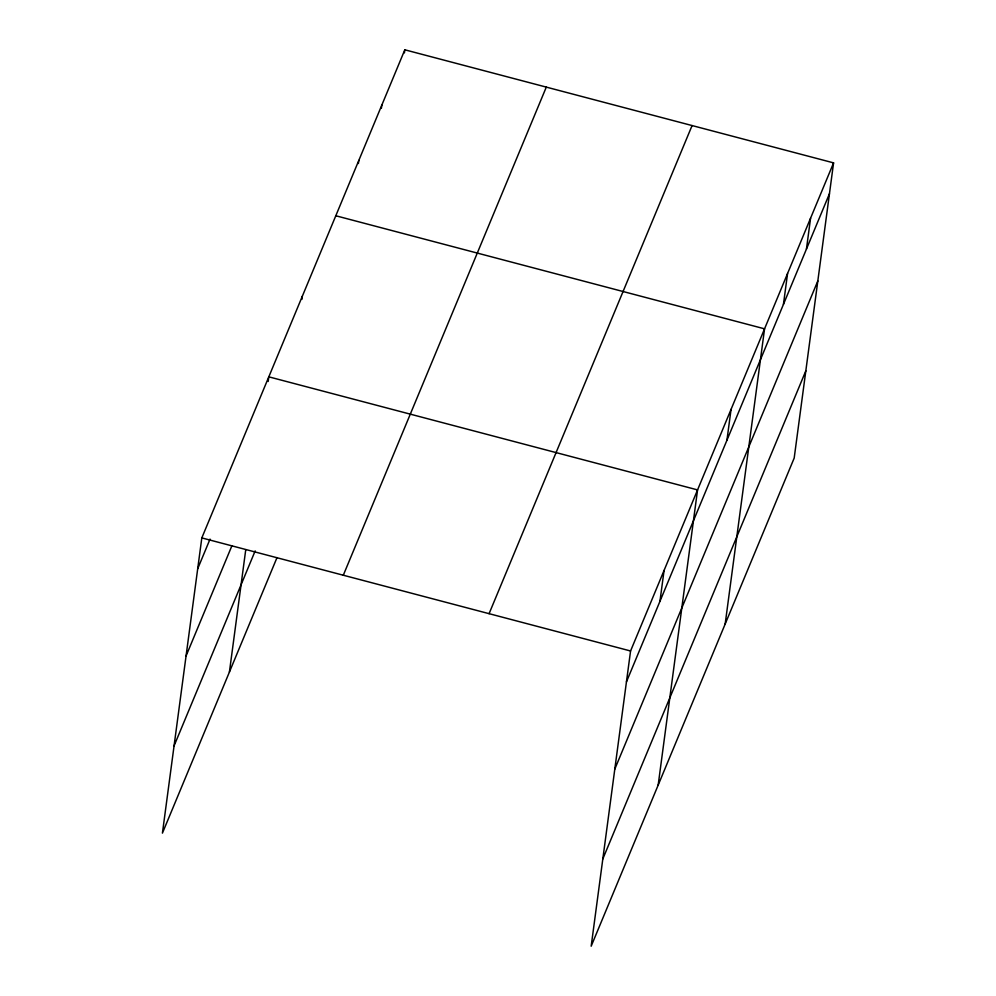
<?xml version="1.0" encoding="UTF-8"?>
<svg xmlns="http://www.w3.org/2000/svg" width="996" height="996" viewBox="0 0 996 996"><rect width="100%" height="100%" fill="white"/><g stroke="black" fill="none" stroke-linecap="round" stroke-linejoin="round"><path stroke-width="1.49" d="M833.577 162.871L630.568 650.986L591.176 946.2L794.186 458.085L833.577 162.871L404.824 49.8L201.815 537.915L162.423 833.129L277.013 557.598M229.416 672.051L245.738 549.767M268.185 381.468L268.808 376.837L697.561 489.908L658.169 785.122M301.888 299.385L302.298 296.298M358.398 163.518L358.809 160.443M381.406 108.203L381.817 105.115M404.413 52.888L404.824 49.8M659.95 601.298L664.071 570.447M726.943 440.22L731.052 409.368M725.163 624.044L764.555 328.829L335.801 215.759M783.441 304.365L787.562 273.514M806.449 249.037L810.57 218.199M197.694 568.766L210.044 539.097M186.053 656.003L231.894 545.796M174.063 745.892L255.163 550.9M343.309 575.227L546.306 87.113M489.086 613.673L692.083 125.558M626.459 681.837L829.456 193.722M614.818 769.074L817.816 280.959M602.817 858.963L805.826 370.848M201.815 537.915L630.568 650.986"/></g></svg>
